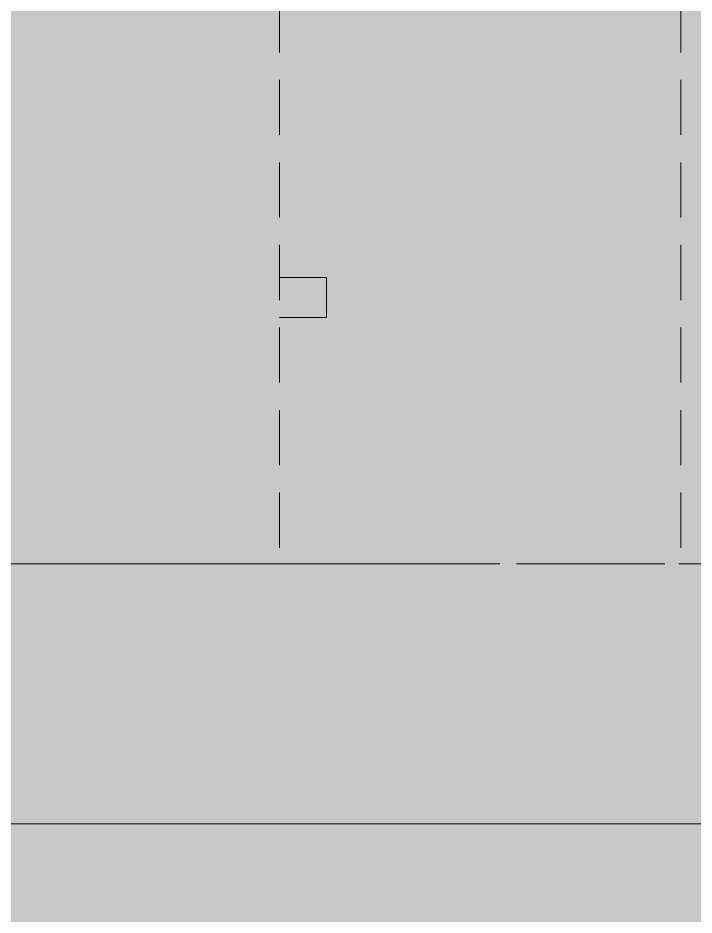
# Model space of a CAD drawing. Header units: millimetres. Extents: x 5622 to 8918, y 2044 to 6634.
# Drawn here: x 8470.6 to 8548.6, y 4041.8 to 4145.3 of the extents above; entities that cross this region are included whole.
import ezdxf

# ---------------------------------------------------------------- set-up
doc = ezdxf.new("R2010")
doc.units = ezdxf.units.MM
doc.linetypes.add('NASCOSTA', pattern=[9.525, 6.35, -3.175])
doc.linetypes.add('TRATTEGGIATA', pattern=[0.75, 0.5, -0.25])
for name, color, linetype, lineweight in [('F_ARREDI', 7, 'Continuous', 5), ('F_COMPLEMENTI', 85, 'Continuous', 5), ('F_MULTI laminato OPACO', 1, 'Continuous', 5), ('F_MULTI laminato OPACO_retino', 1, 'Continuous', 5), ('F_Proiezioni', 253, 'NASCOSTA', 9)]:
    doc.layers.add(name, color=color, linetype=linetype, lineweight=lineweight)

# ---------------------------------------------------------------- blocks, each defined once
blk = doc.blocks.new("LIBRERIA_ingresso-living_sez._B.B'")
at = {"layer": 'F_MULTI laminato OPACO_retino', "true_color": 0x636466}
h = blk.add_hatch(color=251, dxfattribs=at)
h.dxf.hatch_style = 1
h.paths.add_polyline_path([(41313.13, 11071.13), (41913.13, 11071.13), (41913.13, 13145.63), (41313.13, 13145.63)])
at = {"layer": 'F_MULTI laminato OPACO_retino', "true_color": 0x939598}
h = blk.add_hatch(color=252, dxfattribs=at)
h.dxf.hatch_style = 1
h.paths.add_polyline_path([(41313.13, 13145.63), (41613.13, 13145.63), (41613.13, 11071.13), (41313.13, 11071.13)])
at = {"layer": 'F_Proiezioni', "color": 1}
for p, q in [((41496.31, 11726.45), (41496.31, 11489.63)), ((41542.6, 11726.45), (41542.6, 11489.63)), ((41542.6, 11726.45), (41542.6, 11489.63)), ((41501.73, 11522.67), (41496.31, 11522.67)), ((41501.73, 11518.05), (41501.73, 11522.67)), ((41496.31, 11518.05), (41501.73, 11518.05)), ((41354.88, 11489.63), (41496.31, 11489.63)), ((41496.31, 11489.63), (41542.6, 11489.63))]:
    blk.add_line(p, q, dxfattribs=at)
at = {"layer": 'F_Proiezioni', "color": 1, "ltscale": 25}
blk.add_lwpolyline([(41354.88, 11489.63), (41609.13, 11489.63), (41609.13, 11459.63), (41354.88, 11459.63)], close=True, dxfattribs=at)

msp = doc.modelspace()

# ---------------------------------------------------------------- linework, layer by layer
at = {"layer": 'F_COMPLEMENTI', "linetype": 'NASCOSTA'}
for p, q in [((8500.745, 4319.153), (8500.745, 4082.326)), ((8547.035, 4319.153), (8547.035, 4082.326)), ((8547.035, 4319.153), (8547.035, 4082.326)), ((8506.162, 4115.367), (8500.745, 4115.367)), ((8506.162, 4110.75), (8506.162, 4115.367)), ((8500.745, 4110.75), (8506.162, 4110.75)), ((8359.313, 4082.326), (8500.745, 4082.326)), ((8500.745, 4082.326), (8547.035, 4082.326))]:
    msp.add_line(p, q, dxfattribs=at)
at = {"layer": 'F_MULTI laminato OPACO', "linetype": 'TRATTEGGIATA', "ltscale": 25}
msp.add_lwpolyline([(8359.313, 4082.326), (8613.563, 4082.326), (8613.563, 4052.326), (8359.313, 4052.326)], close=True, dxfattribs=at)

# ---------------------------------------------------------------- block references
at = {"layer": 'F_ARREDI'}
msp.add_blockref("LIBRERIA_ingresso-living_sez._B.B'", (-32995.569, -7407.299), dxfattribs=at)

doc.saveas('drawing.dxf')
